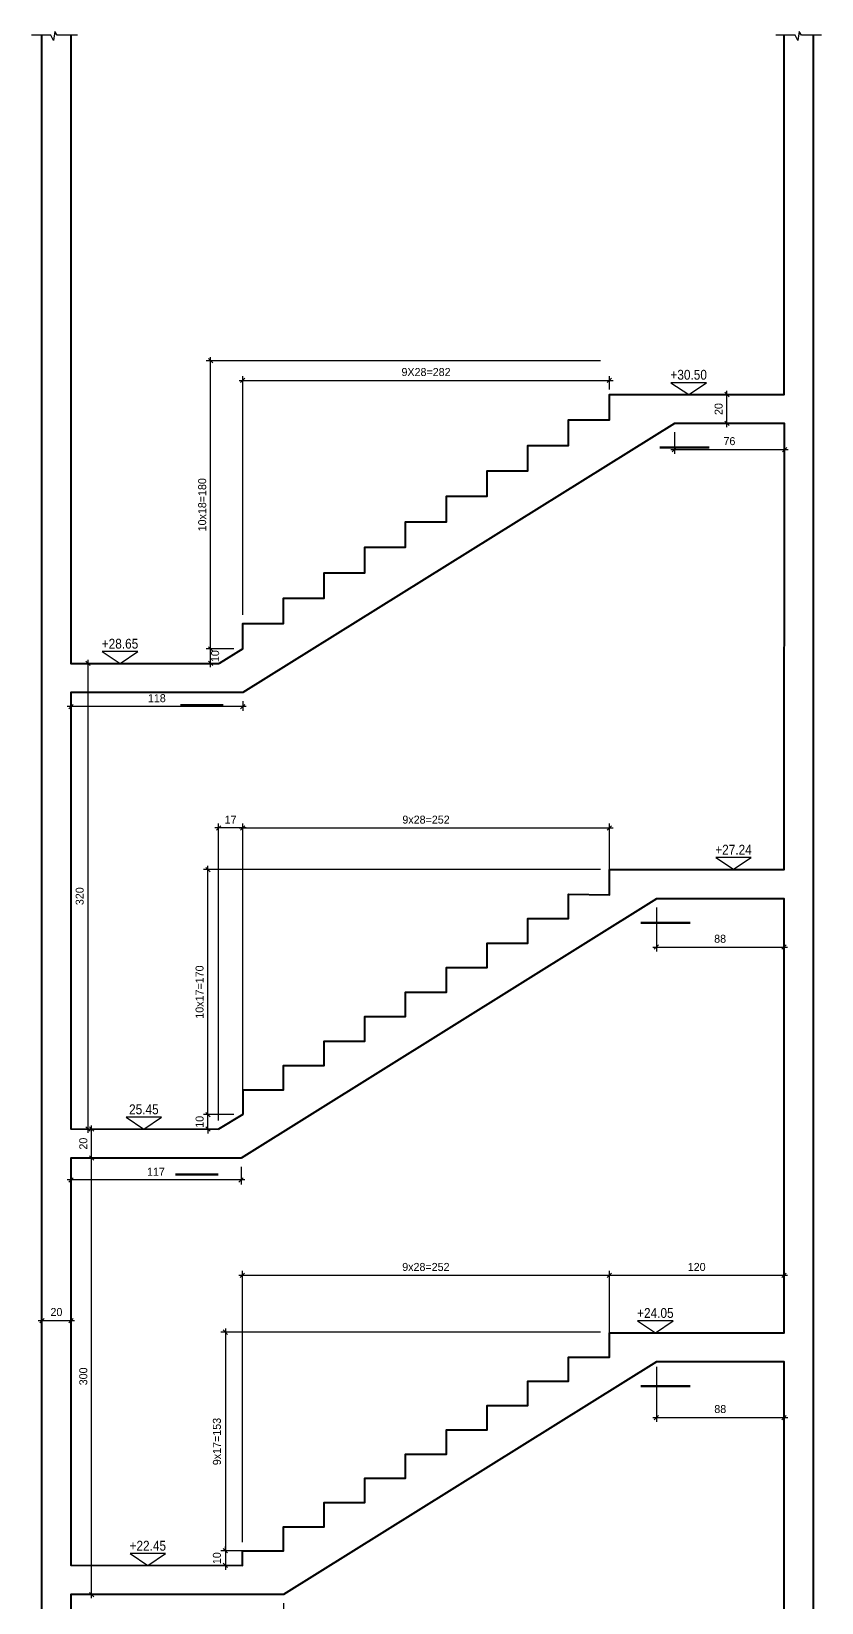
# Model space of a CAD drawing. Header units: inches. Extents: x -5298 to 11252, y 8210 to 22495.
# Drawn here: x 7501 to 8044, y 16705 to 17785 of the extents above; entities that cross this region are included whole.
import ezdxf
from ezdxf.enums import TextEntityAlignment as Align

# ---------------------------------------------------------------- set-up
doc = ezdxf.new("R2010")
doc.units = ezdxf.units.IN
doc.header["$LTSCALE"] = 11
doc.header["$MEASUREMENT"] = 0
doc.layers.get('Defpoints').update_dxf_attribs({"color": 40})
for name, color, linetype in [('break', 1, 'Continuous'), ('dim', 3, 'Continuous'), ('dim-50-v', 2, 'Continuous'), ('otm-text', 1, 'Continuous'), ('P-lines', 3, 'Continuous')]:
    doc.layers.add(name, color=color, linetype=linetype)
doc.layers.add('W', color=1, linetype='Continuous', lineweight=50)
doc.layers.add('W-Conc', color=3, linetype='Continuous', lineweight=40)
doc.styles.add('danmm', font='danmm.shx', dxfattribs={"width": 0.9})
doc.styles.add('HEBTXT', font='hebtxt-weld.shx')
doc.styles.add('ROMANS', font='romans')
doc.dimstyles.new('25', dxfattribs={"dimtxt": 5.5, "dimasz": 3, "dimexe": 3, "dimexo": 6, "dimgap": 3, "dimtad": 1, "dimdec": 0, "dimrnd": 0.5, "dimdsep": 46, "dimtxsty": 'HEBTXT', "dimblk1": 'OBLIQUE', "dimblk2": 'OBLIQUE', "dimsah": 1, "dimcen": 1, "dimdle": 2.5, "dimclre": 9, "dimclrt": 3, "dimadec": 0, "dimazin": 0, "dimtfac": 1, "dimtdec": 0, "dimtix": 1, "dimtmove": 2, "dimatfit": 3, "dimldrblk": 'OBLIQUE', "dimfxl": 1, "dimtolj": 1, "dimarcsym": 0})

# ---------------------------------------------------------------- blocks, each defined once
blk = doc.blocks.new('MF1')
blk.add_lwpolyline([(30, 20), (0, 0), (-30, 20)], close=True)
at = {"style": 'ROMANS'}
blk.add_attdef('0', text='', height=6, dxfattribs=at).set_placement((0, 25), align=Align.CENTER)
blk = doc.blocks.new('_OBLIQUE')
at = {"color": 0, "linetype": 'ByBlock'}
blk.add_line((-0.5, -0.5), (0.5, 0.5), dxfattribs=at)
blk = doc.blocks.new('*D1010')
at = {"layer": 'Defpoints', "color": 0, "ltscale": 5, "transparency": 16777216}
for p in [(7541.3, 17010.7, -0.3), (7542.5, 17010.7), (7541.3, 16710.6, -0.3)]:
    blk.add_point(p, dxfattribs=at)
at = {"layer": 'dim-50-v', "color": 0, "lineweight": -2, "ltscale": 5, "transparency": 16777216}
blk.add_line((7542.5, 16708.1), (7542.5, 17013.2), dxfattribs=at)
at = {"layer": 'dim-50-v', "color": 9, "lineweight": -2, "ltscale": 5, "transparency": 16777216}
for p, q in [((7547.3, 17010.7), (7545.5, 17010.7)), ((7547.3, 16710.6), (7545.5, 16710.6))]:
    blk.add_line(p, q, dxfattribs=at)
at = {"layer": 'dim-50-v', "color": 0, "lineweight": -2, "ltscale": 5, "transparency": 16777216, "xscale": 3, "yscale": 3, "zscale": 3}
for p, rotation in [((7542.5, 17010.7), 90), ((7542.5, 16710.6), 270)]:
    blk.add_blockref('_OBLIQUE', p, dxfattribs=dict(at, rotation=rotation))
at = {"layer": 'dim-50-v', "color": 3, "ltscale": 5, "transparency": 16777216, "insert": (7536.8, 16860.6), "char_height": 5.5, "attachment_point": 5, "rotation": 90, "style": 'HEBTXT'}
blk.add_mtext('\\A1;300', dxfattribs=at)
blk = doc.blocks.new('*D1011')
at = {"layer": 'Defpoints', "color": 0, "ltscale": 5, "transparency": 16777216}
for p in [(7540.1, 17350.7), (7543.9, 17350.7, -0.3), (7605.8, 17030.6, -0.3)]:
    blk.add_point(p, dxfattribs=at)
at = {"layer": 'dim-50-v', "color": 9, "lineweight": -2, "ltscale": 5, "transparency": 16777216}
for p, q in [((7537.9, 17350.7), (7537.1, 17350.7)), ((7599.8, 17030.6), (7537.1, 17030.6))]:
    blk.add_line(p, q, dxfattribs=at)
at = {"layer": 'dim-50-v', "color": 0, "lineweight": -2, "ltscale": 5, "transparency": 16777216}
blk.add_line((7540.1, 17028.1), (7540.1, 17353.2), dxfattribs=at)
at = {"layer": 'dim-50-v', "color": 0, "lineweight": -2, "ltscale": 5, "transparency": 16777216, "xscale": 3, "yscale": 3, "zscale": 3}
for p, rotation in [((7540.1, 17350.7), 90), ((7540.1, 17030.6), 270)]:
    blk.add_blockref('_OBLIQUE', p, dxfattribs=dict(at, rotation=rotation))
at = {"layer": 'dim-50-v', "color": 3, "ltscale": 5, "transparency": 16777216, "insert": (7534.3, 17190.7), "char_height": 5.5, "attachment_point": 5, "rotation": 90, "style": 'HEBTXT'}
blk.add_mtext('\\A1;320', dxfattribs=at)
blk = doc.blocks.new('*D965')
at = {"layer": 'Defpoints', "color": 0, "ltscale": 5, "transparency": 16777216}
for p in [(7528.3, 16899), (7508.3, 16892.5, -0.3), (7528.3, 16889.1, -0.3)]:
    blk.add_point(p, dxfattribs=at)
at = {"layer": 'dim-50-v', "color": 0, "lineweight": -2, "ltscale": 5, "transparency": 16777216}
blk.add_line((7505.8, 16899), (7530.8, 16899), dxfattribs=at)
at = {"layer": 'dim-50-v', "color": 9, "lineweight": -2, "ltscale": 5, "transparency": 16777216}
for p, q in [((7508.3, 16898.5), (7508.3, 16902)), ((7528.3, 16895.1), (7528.3, 16902))]:
    blk.add_line(p, q, dxfattribs=at)
at = {"layer": 'dim-50-v', "color": 0, "lineweight": -2, "ltscale": 5, "transparency": 16777216, "xscale": 3, "yscale": 3, "zscale": 3, "rotation": 180}
blk.add_blockref('_OBLIQUE', (7508.3, 16899), dxfattribs=at)
at = {"layer": 'dim-50-v', "color": 0, "lineweight": -2, "ltscale": 5, "transparency": 16777216, "xscale": 3, "yscale": 3, "zscale": 3}
blk.add_blockref('_OBLIQUE', (7528.3, 16899), dxfattribs=at)
at = {"layer": 'dim-50-v', "color": 3, "ltscale": 5, "transparency": 16777216, "insert": (7518.3, 16904.8), "char_height": 5.5, "attachment_point": 5, "style": 'HEBTXT'}
blk.add_mtext('\\A1;20', dxfattribs=at)
blk = doc.blocks.new('*D966')
at = {"layer": 'Defpoints', "color": 0, "ltscale": 5, "transparency": 16777216}
for p in [(7898.3, 16930.1), (7898.3, 16874.4, -0.3), (7646.1, 16740.6, -0.3)]:
    blk.add_point(p, dxfattribs=at)
at = {"layer": 'dim-50-v', "color": 0, "lineweight": -2, "ltscale": 5, "transparency": 16777216}
blk.add_line((7643.6, 16930.1), (7900.8, 16930.1), dxfattribs=at)
at = {"layer": 'dim-50-v', "color": 9, "lineweight": -2, "ltscale": 5, "transparency": 16777216}
for p, q in [((7646.1, 16746.6), (7646.1, 16933.1)), ((7898.3, 16880.4), (7898.3, 16933.1))]:
    blk.add_line(p, q, dxfattribs=at)
at = {"layer": 'dim-50-v', "color": 0, "lineweight": -2, "ltscale": 5, "transparency": 16777216, "xscale": 3, "yscale": 3, "zscale": 3, "rotation": 180}
blk.add_blockref('_OBLIQUE', (7646.1, 16930.1), dxfattribs=at)
at = {"layer": 'dim-50-v', "color": 0, "lineweight": -2, "ltscale": 5, "transparency": 16777216, "xscale": 3, "yscale": 3, "zscale": 3}
blk.add_blockref('_OBLIQUE', (7898.3, 16930.1), dxfattribs=at)
at = {"layer": 'dim-50-v', "color": 3, "ltscale": 5, "transparency": 16777216, "insert": (7772.2, 16935.8), "char_height": 5.5, "attachment_point": 5, "style": 'HEBTXT'}
blk.add_mtext('\\A1;9x28=252', dxfattribs=at)
blk = doc.blocks.new('*D967')
at = {"layer": 'Defpoints', "color": 0, "ltscale": 5, "transparency": 16777216}
for p in [(7898.3, 17237.6), (7898.3, 17191.7, -0.3), (7646.3, 17040.6, -0.3)]:
    blk.add_point(p, dxfattribs=at)
at = {"layer": 'dim-50-v', "color": 9, "lineweight": -2, "ltscale": 5, "transparency": 16777216}
for p, q in [((7646.3, 17046.6), (7646.3, 17240.6)), ((7898.3, 17197.7), (7898.3, 17240.6))]:
    blk.add_line(p, q, dxfattribs=at)
at = {"layer": 'dim-50-v', "color": 0, "lineweight": -2, "ltscale": 5, "transparency": 16777216}
blk.add_line((7643.8, 17237.6), (7900.8, 17237.6), dxfattribs=at)
at = {"layer": 'dim-50-v', "color": 0, "lineweight": -2, "ltscale": 5, "transparency": 16777216, "xscale": 3, "yscale": 3, "zscale": 3, "rotation": 180}
blk.add_blockref('_OBLIQUE', (7646.3, 17237.6), dxfattribs=at)
at = {"layer": 'dim-50-v', "color": 0, "lineweight": -2, "ltscale": 5, "transparency": 16777216, "xscale": 3, "yscale": 3, "zscale": 3}
blk.add_blockref('_OBLIQUE', (7898.3, 17237.6), dxfattribs=at)
at = {"layer": 'dim-50-v', "color": 3, "ltscale": 5, "transparency": 16777216, "insert": (7772.3, 17243.3), "char_height": 5.5, "attachment_point": 5, "style": 'HEBTXT'}
blk.add_mtext('\\A1;9x28=252', dxfattribs=at)
blk = doc.blocks.new('*D971')
at = {"layer": 'Defpoints', "color": 0, "ltscale": 5, "transparency": 16777216}
for p in [(7898.3, 16891), (7634.4, 16740.7), (7674.3, 16740.7, -0.3)]:
    blk.add_point(p, dxfattribs=at)
at = {"layer": 'dim-50-v', "color": 0, "lineweight": -2, "ltscale": 5, "transparency": 16777216}
blk.add_line((7634.4, 16893.5), (7634.4, 16738.2), dxfattribs=at)
at = {"layer": 'dim-50-v', "color": 9, "lineweight": -2, "ltscale": 5, "transparency": 16777216}
for p, q in [((7892.3, 16891), (7631.4, 16891)), ((7668.3, 16740.7), (7631.4, 16740.7))]:
    blk.add_line(p, q, dxfattribs=at)
at = {"layer": 'dim-50-v', "color": 0, "lineweight": -2, "ltscale": 5, "transparency": 16777216, "xscale": 3, "yscale": 3, "zscale": 3}
for p, rotation in [((7634.4, 16891), 90), ((7634.4, 16740.7), 270)]:
    blk.add_blockref('_OBLIQUE', p, dxfattribs=dict(at, rotation=rotation))
at = {"layer": 'dim-50-v', "color": 3, "ltscale": 5, "transparency": 16777216, "insert": (7628.6, 16815.8), "char_height": 5.5, "attachment_point": 5, "rotation": 90, "style": 'HEBTXT'}
blk.add_mtext('\\A1;9x17=153', dxfattribs=at)
blk = doc.blocks.new('*D972')
at = {"layer": 'Defpoints', "color": 0, "ltscale": 5, "transparency": 16777216}
for p in [(7674.3, 16740.7, -0.3), (7634.4, 16730.6), (7646.1, 16730.6, -0.3)]:
    blk.add_point(p, dxfattribs=at)
at = {"layer": 'dim-50-v', "color": 0, "lineweight": -2, "ltscale": 5, "transparency": 16777216}
for p, q in [((7634.4, 16740.7), (7634.4, 16743.7)), ((7634.4, 16740.7), (7634.4, 16730.6)), ((7634.4, 16730.6), (7634.4, 16727.6))]:
    blk.add_line(p, q, dxfattribs=at)
at = {"layer": 'dim-50-v', "color": 9, "lineweight": -2, "ltscale": 5, "transparency": 16777216}
for p, q in [((7668.3, 16740.7), (7631.4, 16740.7)), ((7640.1, 16730.6), (7631.4, 16730.6))]:
    blk.add_line(p, q, dxfattribs=at)
at = {"layer": 'dim-50-v', "color": 0, "lineweight": -2, "ltscale": 5, "transparency": 16777216, "xscale": 3, "yscale": 3, "zscale": 3}
for p, rotation in [((7634.4, 16740.7), 270), ((7634.4, 16730.6), 90)]:
    blk.add_blockref('_OBLIQUE', p, dxfattribs=dict(at, rotation=rotation))
at = {"layer": 'dim-50-v', "color": 3, "ltscale": 5, "transparency": 16777216, "insert": (7628.6, 16735.6), "char_height": 5.5, "attachment_point": 5, "rotation": 90, "style": 'HEBTXT'}
blk.add_mtext('\\A1;10', dxfattribs=at)
blk = doc.blocks.new('*D1019')
at = {"layer": 'Defpoints', "color": 0, "ltscale": 5, "transparency": 16777216}
for p in [(7622.4, 17040.6), (7646.3, 17040.6, -0.3), (7629.7, 17030.6, -0.3)]:
    blk.add_point(p, dxfattribs=at)
at = {"layer": 'dim-50-v', "color": 9, "lineweight": -2, "ltscale": 5, "transparency": 16777216}
for p, q in [((7640.3, 17040.6), (7619.4, 17040.6)), ((7623.7, 17030.6), (7619.4, 17030.6))]:
    blk.add_line(p, q, dxfattribs=at)
at = {"layer": 'dim-50-v', "color": 0, "lineweight": -2, "ltscale": 5, "transparency": 16777216}
for p, q in [((7622.4, 17040.6), (7622.4, 17043.6)), ((7622.4, 17030.6), (7622.4, 17040.6)), ((7622.4, 17030.6), (7622.4, 17027.6))]:
    blk.add_line(p, q, dxfattribs=at)
at = {"layer": 'dim-50-v', "color": 0, "lineweight": -2, "ltscale": 5, "transparency": 16777216, "xscale": 3, "yscale": 3, "zscale": 3}
for p, rotation in [((7622.4, 17040.6), 270), ((7622.4, 17030.6), 90)]:
    blk.add_blockref('_OBLIQUE', p, dxfattribs=dict(at, rotation=rotation))
at = {"layer": 'dim-50-v', "color": 3, "ltscale": 5, "transparency": 16777216, "insert": (7616.7, 17035.6), "char_height": 5.5, "attachment_point": 5, "rotation": 90, "style": 'HEBTXT'}
blk.add_mtext('\\A1;10', dxfattribs=at)
blk = doc.blocks.new('*D1020')
at = {"layer": 'Defpoints', "color": 0, "ltscale": 5, "transparency": 16777216}
for p in [(7622.4, 17209), (7898.3, 17209, -0.3), (7646.3, 17040.6, -0.3)]:
    blk.add_point(p, dxfattribs=at)
at = {"layer": 'dim-50-v', "color": 9, "lineweight": -2, "ltscale": 5, "transparency": 16777216}
for p, q in [((7892.3, 17209), (7619.4, 17209)), ((7640.3, 17040.6), (7619.4, 17040.6))]:
    blk.add_line(p, q, dxfattribs=at)
at = {"layer": 'dim-50-v', "color": 0, "lineweight": -2, "ltscale": 5, "transparency": 16777216}
blk.add_line((7622.4, 17038.1), (7622.4, 17211.5), dxfattribs=at)
at = {"layer": 'dim-50-v', "color": 0, "lineweight": -2, "ltscale": 5, "transparency": 16777216, "xscale": 3, "yscale": 3, "zscale": 3}
for p, rotation in [((7622.4, 17209), 90), ((7622.4, 17040.6), 270)]:
    blk.add_blockref('_OBLIQUE', p, dxfattribs=dict(at, rotation=rotation))
at = {"layer": 'dim-50-v', "color": 3, "ltscale": 5, "transparency": 16777216, "insert": (7616.7, 17124.8), "char_height": 5.5, "attachment_point": 5, "rotation": 90, "style": 'HEBTXT'}
blk.add_mtext('\\A1;10x17=170', dxfattribs=at)
blk = doc.blocks.new('*D973')
at = {"layer": 'Defpoints', "color": 0, "ltscale": 5, "transparency": 16777216}
for p in [(7629.7, 17237.6), (7646.3, 17040.6, -0.3), (7629.7, 17030.6, -0.3)]:
    blk.add_point(p, dxfattribs=at)
at = {"layer": 'dim-50-v', "color": 9, "lineweight": -2, "ltscale": 5, "transparency": 16777216}
for p, q in [((7629.7, 17036.6), (7629.7, 17240.6)), ((7646.3, 17046.6), (7646.3, 17240.6))]:
    blk.add_line(p, q, dxfattribs=at)
at = {"layer": 'dim-50-v', "color": 0, "lineweight": -2, "ltscale": 5, "transparency": 16777216}
blk.add_line((7648.8, 17237.6), (7627.2, 17237.6), dxfattribs=at)
at = {"layer": 'dim-50-v', "color": 0, "lineweight": -2, "ltscale": 5, "transparency": 16777216, "xscale": 3, "yscale": 3, "zscale": 3, "rotation": 180}
blk.add_blockref('_OBLIQUE', (7629.7, 17237.6), dxfattribs=at)
at = {"layer": 'dim-50-v', "color": 0, "lineweight": -2, "ltscale": 5, "transparency": 16777216, "xscale": 3, "yscale": 3, "zscale": 3}
blk.add_blockref('_OBLIQUE', (7646.3, 17237.6), dxfattribs=at)
at = {"layer": 'dim-50-v', "color": 3, "ltscale": 5, "transparency": 16777216, "insert": (7638, 17243.3), "char_height": 5.5, "attachment_point": 5, "style": 'HEBTXT'}
blk.add_mtext('\\A1;17', dxfattribs=at)
blk = doc.blocks.new('*D1021')
at = {"layer": 'Defpoints', "color": 0, "ltscale": 5, "transparency": 16777216}
for p in [(7624.2, 17360.7), (7646.3, 17360.7, -0.3), (7630.2, 17350.7, -0.3)]:
    blk.add_point(p, dxfattribs=at)
at = {"layer": 'dim-50-v', "color": 9, "lineweight": -2, "ltscale": 5, "transparency": 16777216}
for p, q in [((7640.3, 17360.7), (7621.2, 17360.7)), ((7624.2, 17350.7), (7621.2, 17350.7))]:
    blk.add_line(p, q, dxfattribs=at)
at = {"layer": 'dim-50-v', "color": 0, "lineweight": -2, "ltscale": 5, "transparency": 16777216}
blk.add_line((7624.2, 17348.2), (7624.2, 17363.2), dxfattribs=at)
at = {"layer": 'dim-50-v', "color": 0, "lineweight": -2, "ltscale": 5, "transparency": 16777216, "xscale": 3, "yscale": 3, "zscale": 3}
for p, rotation in [((7624.2, 17360.7), 90), ((7624.2, 17350.7), 270)]:
    blk.add_blockref('_OBLIQUE', p, dxfattribs=dict(at, rotation=rotation))
at = {"layer": 'dim-50-v', "color": 3, "ltscale": 5, "transparency": 16777216, "insert": (7627.4, 17355.7), "char_height": 5.5, "attachment_point": 5, "rotation": 90, "style": 'HEBTXT'}
blk.add_mtext('\\A1;10', dxfattribs=at)
blk = doc.blocks.new('*D1022')
at = {"layer": 'Defpoints', "color": 0, "ltscale": 5, "transparency": 16777216}
for p in [(7624.2, 17558.8), (7898.3, 17558.8), (7646.3, 17360.7, -0.3)]:
    blk.add_point(p, dxfattribs=at)
at = {"layer": 'dim-50-v', "color": 9, "lineweight": -2, "ltscale": 5, "transparency": 16777216}
for p, q in [((7892.3, 17558.8), (7621.2, 17558.8)), ((7640.3, 17360.7), (7621.2, 17360.7))]:
    blk.add_line(p, q, dxfattribs=at)
at = {"layer": 'dim-50-v', "color": 0, "lineweight": -2, "ltscale": 5, "transparency": 16777216}
blk.add_line((7624.2, 17358.2), (7624.2, 17561.3), dxfattribs=at)
at = {"layer": 'dim-50-v', "color": 0, "lineweight": -2, "ltscale": 5, "transparency": 16777216, "xscale": 3, "yscale": 3, "zscale": 3}
for p, rotation in [((7624.2, 17558.8), 90), ((7624.2, 17360.7), 270)]:
    blk.add_blockref('_OBLIQUE', p, dxfattribs=dict(at, rotation=rotation))
at = {"layer": 'dim-50-v', "color": 3, "ltscale": 5, "transparency": 16777216, "insert": (7618.5, 17459.8), "char_height": 5.5, "attachment_point": 5, "rotation": 90, "style": 'HEBTXT'}
blk.add_mtext('\\A1;10x18=180', dxfattribs=at)
blk = doc.blocks.new('*D1023')
at = {"layer": 'Defpoints', "color": 0, "ltscale": 5, "transparency": 16777216}
for p in [(7979.1, 17535.6), (7979.1, 17535.6), (7960.7, 17515.7, -0.3)]:
    blk.add_point(p, dxfattribs=at)
at = {"layer": 'dim-50-v', "color": 9, "lineweight": -2, "ltscale": 5, "transparency": 16777216}
for p, q in [((7973.1, 17535.6), (7976.1, 17535.6)), ((7966.7, 17515.7), (7982.1, 17515.7))]:
    blk.add_line(p, q, dxfattribs=at)
at = {"layer": 'dim-50-v', "color": 0, "lineweight": -2, "ltscale": 5, "transparency": 16777216}
blk.add_line((7979.1, 17513.2), (7979.1, 17538.1), dxfattribs=at)
at = {"layer": 'dim-50-v', "color": 0, "lineweight": -2, "ltscale": 5, "transparency": 16777216, "xscale": 3, "yscale": 3, "zscale": 3}
for p, rotation in [((7979.1, 17535.6), 90), ((7979.1, 17515.7), 270)]:
    blk.add_blockref('_OBLIQUE', p, dxfattribs=dict(at, rotation=rotation))
at = {"layer": 'dim-50-v', "color": 3, "ltscale": 5, "transparency": 16777216, "insert": (7973.4, 17525.6), "char_height": 5.5, "attachment_point": 5, "rotation": 90, "style": 'HEBTXT'}
blk.add_mtext('\\A1;20', dxfattribs=at)
blk = doc.blocks.new('*D975')
at = {"layer": 'Defpoints', "color": 0, "ltscale": 5, "transparency": 16777216}
for p in [(7943, 17515.7, 0), (8018.7, 17515.6, 0), (8018.7, 17497.7)]:
    blk.add_point(p, dxfattribs=at)
at = {"layer": 'dim-50-v', "color": 9, "lineweight": -2, "ltscale": 5, "transparency": 16777216}
for p, q in [((7943, 17509.7), (7943, 17494.7)), ((8018.7, 17509.6), (8018.7, 17494.7))]:
    blk.add_line(p, q, dxfattribs=at)
at = {"layer": 'dim-50-v', "color": 0, "lineweight": -2, "ltscale": 5, "transparency": 16777216}
blk.add_line((7940.5, 17497.7), (8021.2, 17497.7), dxfattribs=at)
at = {"layer": 'dim-50-v', "color": 0, "lineweight": -2, "ltscale": 5, "transparency": 16777216, "xscale": 3, "yscale": 3, "zscale": 3, "rotation": 180}
blk.add_blockref('_OBLIQUE', (7943, 17497.7), dxfattribs=at)
at = {"layer": 'dim-50-v', "color": 0, "lineweight": -2, "ltscale": 5, "transparency": 16777216, "xscale": 3, "yscale": 3, "zscale": 3}
blk.add_blockref('_OBLIQUE', (8018.7, 17497.7), dxfattribs=at)
at = {"layer": 'dim-50-v', "color": 3, "ltscale": 5, "transparency": 16777216, "insert": (7980.8, 17503.5), "char_height": 5.5, "attachment_point": 5, "style": 'HEBTXT'}
blk.add_mtext('\\A1;76', dxfattribs=at)
blk = doc.blocks.new('*D976')
at = {"layer": 'Defpoints', "color": 0, "ltscale": 5, "transparency": 16777216}
for p in [(7528.3, 17330.7, 0), (7646.3, 17330.7, 0), (7528.3, 17321.1)]:
    blk.add_point(p, dxfattribs=at)
at = {"layer": 'dim-50-v', "color": 0, "lineweight": -2, "ltscale": 5, "transparency": 16777216}
blk.add_line((7648.8, 17321.1), (7525.8, 17321.1), dxfattribs=at)
at = {"layer": 'dim-50-v', "color": 9, "lineweight": -2, "ltscale": 5, "transparency": 16777216}
for p, q in [((7528.3, 17324.7), (7528.3, 17318.1)), ((7646.3, 17324.7), (7646.3, 17318.1))]:
    blk.add_line(p, q, dxfattribs=at)
at = {"layer": 'dim-50-v', "color": 0, "lineweight": -2, "ltscale": 5, "transparency": 16777216, "xscale": 3, "yscale": 3, "zscale": 3, "rotation": 180}
blk.add_blockref('_OBLIQUE', (7528.3, 17321.1), dxfattribs=at)
at = {"layer": 'dim-50-v', "color": 0, "lineweight": -2, "ltscale": 5, "transparency": 16777216, "xscale": 3, "yscale": 3, "zscale": 3}
blk.add_blockref('_OBLIQUE', (7646.3, 17321.1), dxfattribs=at)
at = {"layer": 'dim-50-v', "color": 3, "ltscale": 5, "transparency": 16777216, "insert": (7587.3, 17326.8), "char_height": 5.5, "attachment_point": 5, "style": 'HEBTXT'}
blk.add_mtext('\\A1;118', dxfattribs=at)
blk = doc.blocks.new('*D977')
at = {"layer": 'Defpoints', "color": 0, "ltscale": 5, "transparency": 16777216}
for p in [(7930.6, 17188.9, 0), (8018.3, 17188.9, 0), (8018.3, 17155.7)]:
    blk.add_point(p, dxfattribs=at)
at = {"layer": 'dim-50-v', "color": 9, "lineweight": -2, "ltscale": 5, "transparency": 16777216}
for p, q in [((7930.6, 17182.9), (7930.6, 17152.7)), ((8018.3, 17182.9), (8018.3, 17152.7))]:
    blk.add_line(p, q, dxfattribs=at)
at = {"layer": 'dim-50-v', "color": 0, "lineweight": -2, "ltscale": 5, "transparency": 16777216}
blk.add_line((7928.1, 17155.7), (8020.8, 17155.7), dxfattribs=at)
at = {"layer": 'dim-50-v', "color": 0, "lineweight": -2, "ltscale": 5, "transparency": 16777216, "xscale": 3, "yscale": 3, "zscale": 3, "rotation": 180}
blk.add_blockref('_OBLIQUE', (7930.6, 17155.7), dxfattribs=at)
at = {"layer": 'dim-50-v', "color": 0, "lineweight": -2, "ltscale": 5, "transparency": 16777216, "xscale": 3, "yscale": 3, "zscale": 3}
blk.add_blockref('_OBLIQUE', (8018.3, 17155.7), dxfattribs=at)
at = {"layer": 'dim-50-v', "color": 3, "ltscale": 5, "transparency": 16777216, "insert": (7974.4, 17161.4), "char_height": 5.5, "attachment_point": 5, "style": 'HEBTXT'}
blk.add_mtext('\\A1;88', dxfattribs=at)
blk = doc.blocks.new('*D978')
at = {"layer": 'Defpoints', "color": 0, "ltscale": 5, "transparency": 16777216}
for p in [(7528.3, 17010.7, 0), (7645.2, 17010.7, 0), (7528.3, 16995.6)]:
    blk.add_point(p, dxfattribs=at)
at = {"layer": 'dim-50-v', "color": 9, "lineweight": -2, "ltscale": 5, "transparency": 16777216}
for p, q in [((7528.3, 17004.7), (7528.3, 16992.6)), ((7645.2, 17004.7), (7645.2, 16992.6))]:
    blk.add_line(p, q, dxfattribs=at)
at = {"layer": 'dim-50-v', "color": 0, "lineweight": -2, "ltscale": 5, "transparency": 16777216}
blk.add_line((7647.7, 16995.6), (7525.8, 16995.6), dxfattribs=at)
at = {"layer": 'dim-50-v', "color": 0, "lineweight": -2, "ltscale": 5, "transparency": 16777216, "xscale": 3, "yscale": 3, "zscale": 3, "rotation": 180}
blk.add_blockref('_OBLIQUE', (7528.3, 16995.6), dxfattribs=at)
at = {"layer": 'dim-50-v', "color": 0, "lineweight": -2, "ltscale": 5, "transparency": 16777216, "xscale": 3, "yscale": 3, "zscale": 3}
blk.add_blockref('_OBLIQUE', (7645.2, 16995.6), dxfattribs=at)
at = {"layer": 'dim-50-v', "color": 3, "ltscale": 5, "transparency": 16777216, "insert": (7586.7, 17001.3), "char_height": 5.5, "attachment_point": 5, "style": 'HEBTXT'}
blk.add_mtext('\\A1;117', dxfattribs=at)
blk = doc.blocks.new('*D979')
at = {"layer": 'Defpoints', "color": 0, "ltscale": 5, "transparency": 16777216}
for p in [(7528.3, 16710.6, 0), (7674.3, 16710.6, 0), (7528.3, 16686.9)]:
    blk.add_point(p, dxfattribs=at)
at = {"layer": 'dim-50-v', "color": 9, "lineweight": -2, "ltscale": 5, "transparency": 16777216}
for p, q in [((7528.3, 16704.6), (7528.3, 16683.9)), ((7674.3, 16704.6), (7674.3, 16683.9))]:
    blk.add_line(p, q, dxfattribs=at)
at = {"layer": 'dim-50-v', "color": 0, "lineweight": -2, "ltscale": 5, "transparency": 16777216}
blk.add_line((7676.8, 16686.9), (7525.8, 16686.9), dxfattribs=at)
at = {"layer": 'dim-50-v', "color": 0, "lineweight": -2, "ltscale": 5, "transparency": 16777216, "xscale": 3, "yscale": 3, "zscale": 3, "rotation": 180}
blk.add_blockref('_OBLIQUE', (7528.3, 16686.9), dxfattribs=at)
at = {"layer": 'dim-50-v', "color": 0, "lineweight": -2, "ltscale": 5, "transparency": 16777216, "xscale": 3, "yscale": 3, "zscale": 3}
blk.add_blockref('_OBLIQUE', (7674.3, 16686.9), dxfattribs=at)
at = {"layer": 'dim-50-v', "color": 3, "ltscale": 5, "transparency": 16777216, "insert": (7612.1, 16692.7), "char_height": 5.5, "attachment_point": 5, "style": 'HEBTXT'}
blk.add_mtext('\\A1;146', dxfattribs=at)
blk = doc.blocks.new('*D959')
at = {"layer": 'Defpoints', "color": 0, "ltscale": 5, "transparency": 16777216}
for p in [(7930.6, 16873.1, 0), (8018.4, 16870.6, 0), (8018.4, 16832.3)]:
    blk.add_point(p, dxfattribs=at)
at = {"layer": 'dim-50-v', "color": 9, "lineweight": -2, "ltscale": 5, "transparency": 16777216}
for p, q in [((7930.6, 16867.1), (7930.6, 16829.3)), ((8018.4, 16864.6), (8018.4, 16829.3))]:
    blk.add_line(p, q, dxfattribs=at)
at = {"layer": 'dim-50-v', "color": 0, "lineweight": -2, "ltscale": 5, "transparency": 16777216}
blk.add_line((7928.1, 16832.3), (8020.9, 16832.3), dxfattribs=at)
at = {"layer": 'dim-50-v', "color": 0, "lineweight": -2, "ltscale": 5, "transparency": 16777216, "xscale": 3, "yscale": 3, "zscale": 3, "rotation": 180}
blk.add_blockref('_OBLIQUE', (7930.6, 16832.3), dxfattribs=at)
at = {"layer": 'dim-50-v', "color": 0, "lineweight": -2, "ltscale": 5, "transparency": 16777216, "xscale": 3, "yscale": 3, "zscale": 3}
blk.add_blockref('_OBLIQUE', (8018.4, 16832.3), dxfattribs=at)
at = {"layer": 'dim-50-v', "color": 3, "ltscale": 5, "transparency": 16777216, "insert": (7974.5, 16838.1), "char_height": 5.5, "attachment_point": 5, "style": 'HEBTXT'}
blk.add_mtext('\\A1;88', dxfattribs=at)
blk = doc.blocks.new('*D960')
at = {"layer": 'Defpoints', "color": 0, "ltscale": 5, "transparency": 16777216}
for p in [(7898.3, 17545.3), (7898.3, 17533.1, -0.1), (7646.3, 17378.1, -0.3)]:
    blk.add_point(p, dxfattribs=at)
at = {"layer": 'dim-50-v', "color": 0, "lineweight": -2, "ltscale": 5, "transparency": 16777216}
blk.add_line((7643.8, 17545.3), (7900.8, 17545.3), dxfattribs=at)
at = {"layer": 'dim-50-v', "color": 9, "lineweight": -2, "ltscale": 5, "transparency": 16777216}
for p, q in [((7646.3, 17384.1), (7646.3, 17548.3)), ((7898.3, 17539.1), (7898.3, 17548.3))]:
    blk.add_line(p, q, dxfattribs=at)
at = {"layer": 'dim-50-v', "color": 0, "lineweight": -2, "ltscale": 5, "transparency": 16777216, "xscale": 3, "yscale": 3, "zscale": 3, "rotation": 180}
blk.add_blockref('_OBLIQUE', (7646.3, 17545.3), dxfattribs=at)
at = {"layer": 'dim-50-v', "color": 0, "lineweight": -2, "ltscale": 5, "transparency": 16777216, "xscale": 3, "yscale": 3, "zscale": 3}
blk.add_blockref('_OBLIQUE', (7898.3, 17545.3), dxfattribs=at)
at = {"layer": 'dim-50-v', "color": 3, "ltscale": 5, "transparency": 16777216, "insert": (7772.3, 17551), "char_height": 5.5, "attachment_point": 5, "style": 'HEBTXT'}
blk.add_mtext('\\A1;9X28=282', dxfattribs=at)
blk = doc.blocks.new('*D989')
at = {"layer": 'Defpoints', "color": 0, "linetype": 'Continuous', "transparency": 16777216}
for p in [(7542.5, 17030.6), (7546.5, 17030.6, 0), (7541.3, 17010.7, -0.3)]:
    blk.add_point(p, dxfattribs=at)
at = {"layer": 'dim-50-v', "color": 9, "linetype": 'Continuous', "lineweight": -2, "transparency": 16777216}
for p, q in [((7540.5, 17030.6), (7539.5, 17030.6)), ((7547.3, 17010.7), (7545.5, 17010.7))]:
    blk.add_line(p, q, dxfattribs=at)
at = {"layer": 'dim-50-v', "color": 0, "linetype": 'Continuous', "lineweight": -2, "transparency": 16777216}
blk.add_line((7542.5, 17008.2), (7542.5, 17033.1), dxfattribs=at)
at = {"layer": 'dim-50-v', "color": 0, "linetype": 'Continuous', "lineweight": -2, "transparency": 16777216, "xscale": 3, "yscale": 3, "zscale": 3}
for p, rotation in [((7542.5, 17030.6), 90), ((7542.5, 17010.7), 270)]:
    blk.add_blockref('_OBLIQUE', p, dxfattribs=dict(at, rotation=rotation))
at = {"layer": 'dim-50-v', "color": 3, "linetype": 'Continuous', "transparency": 16777216, "insert": (7536.8, 17020.6), "char_height": 5.5, "attachment_point": 5, "rotation": 90, "style": 'HEBTXT'}
blk.add_mtext('\\A1;20', dxfattribs=at)
blk = doc.blocks.new('*D990')
at = {"layer": 'Defpoints', "color": 0, "linetype": 'Continuous', "transparency": 16777216}
for p in [(8018.3, 16930.1), (8018.3, 16896.9, -0.3), (7898.3, 16874.4, -0.3)]:
    blk.add_point(p, dxfattribs=at)
at = {"layer": 'dim-50-v', "color": 0, "linetype": 'Continuous', "lineweight": -2, "transparency": 16777216}
blk.add_line((7895.8, 16930.1), (8020.8, 16930.1), dxfattribs=at)
at = {"layer": 'dim-50-v', "color": 9, "linetype": 'Continuous', "lineweight": -2, "transparency": 16777216}
for p, q in [((7898.3, 16880.4), (7898.3, 16933.1)), ((8018.3, 16902.9), (8018.3, 16933.1))]:
    blk.add_line(p, q, dxfattribs=at)
at = {"layer": 'dim-50-v', "color": 0, "linetype": 'Continuous', "lineweight": -2, "transparency": 16777216, "xscale": 3, "yscale": 3, "zscale": 3, "rotation": 180}
blk.add_blockref('_OBLIQUE', (7898.3, 16930.1), dxfattribs=at)
at = {"layer": 'dim-50-v', "color": 0, "linetype": 'Continuous', "lineweight": -2, "transparency": 16777216, "xscale": 3, "yscale": 3, "zscale": 3}
blk.add_blockref('_OBLIQUE', (8018.3, 16930.1), dxfattribs=at)
at = {"layer": 'dim-50-v', "color": 3, "linetype": 'Continuous', "transparency": 16777216, "insert": (7958.3, 16935.8), "char_height": 5.5, "attachment_point": 5, "style": 'HEBTXT'}
blk.add_mtext('\\A1;120', dxfattribs=at)

msp = doc.modelspace()

# ---------------------------------------------------------------- linework, layer by layer
at = {"layer": 'break', "elevation": -0.2}
for points in [[(7532.7, 17782.7), (7518.9, 17782.7), (7517.3, 17785.2), (7516.3, 17778.9), (7514.5, 17782.7), (7501.1, 17782.7)], [(8044.1, 17782.7), (8030.3, 17782.7), (8028.7, 17785.2), (8027.7, 17778.9), (8026, 17782.7), (8012.6, 17782.7)]]:
    msp.add_lwpolyline(points, dxfattribs=at)
at = {"layer": 'dim', "ltscale": 5}
for points, elevation in [([(7898.3, 17533.1), (7898.2, 17533.1)], -0.1), ([(7898.3, 17206.7), (7898.1, 17206.7)], 0.6), ([(7898.2, 16888.1), (7898.3, 16888.1)], 0)]:
    msp.add_lwpolyline(points, dxfattribs=dict(at, elevation=elevation))
at = {"layer": 'W', "ltscale": 5}
for points, elevation in [([(7966.8, 17499.1), (7932.9, 17499.1)], -0.1), ([(7603.6, 17322.1), (7632.9, 17322.1)], -0.2), ([(7953.9, 17172.3), (7920, 17172.3)], 0.1), ([(7600.1, 16999.3), (7629.5, 16999.3)], -0.3), ([(7953.9, 16853.9), (7920, 16853.9)], -0.1)]:
    msp.add_lwpolyline(points, dxfattribs=dict(at, elevation=elevation))
at = {"layer": 'W-Conc', "ltscale": 5, "elevation": -0.3}
for points in [[(7508.3, 16609.7), (7508.3, 17782.7)], [(7528.3, 17782.7), (7528.3, 17350.7), (7630.2, 17350.7)], [(7646.3, 17360.7), (7646.3, 17378.1), (7674.3, 17378.1), (7674.3, 17395.6), (7702.3, 17395.6), (7702.3, 17413.1), (7730.3, 17413.1), (7730.3, 17430.6), (7758.3, 17430.6), (7758.3, 17448.1), (7786.3, 17448.1), (7786.3, 17465.6), (7814.3, 17465.6), (7814.3, 17483.1), (7842.3, 17483.1), (7842.3, 17500.6), (7870.3, 17500.6), (7870.3, 17518.1), (7898.3, 17518.1), (7898.3, 17535.6), (8018.3, 17535.6), (8018.3, 17782.7)], [(8038.3, 17782.7), (8038.3, 16609.7)], [(7646.3, 17057.5), (7674.3, 17057.5), (7674.3, 17074.3), (7702.3, 17074.3), (7702.3, 17091.1), (7730.3, 17091.1), (7730.3, 17108), (7758.3, 17108), (7758.3, 17124.8), (7786.3, 17124.8), (7786.3, 17141.7), (7814.3, 17141.7), (7814.3, 17158.5), (7842.3, 17158.5), (7842.3, 17175.3), (7870.3, 17175.3), (7870.3, 17192.2), (7898.3, 17191.7), (7898.3, 17209), (8018.3, 17209), (8018.7, 17515.6), (7943, 17515.7), (7646.3, 17330.7), (7528.3, 17330.7), (7528.3, 17030.7), (7629.7, 17030.6)], [(7646.3, 17360.7), (7630.2, 17350.7)], [(7645.2, 17010.7), (7528.3, 17010.7), (7528.3, 16730.7), (7646.1, 16730.6), (7646.1, 16740.6), (7674.3, 16740.7), (7674.3, 16757.2), (7702.3, 16757.2), (7702.3, 16773.9), (7730.3, 16773.9), (7730.3, 16790.6), (7758.3, 16790.6), (7758.3, 16807.2), (7786.3, 16807.2), (7786.3, 16823.9), (7814.3, 16823.9), (7814.3, 16840.6), (7842.3, 16840.6), (7842.3, 16857.3), (7870.3, 16857.3), (7870.3, 16873.9), (7898.3, 16873.9), (7898.3, 16890.6), (8018.3, 16890.6), (8018.3, 17189), (7930.6, 17188.9), (7645.2, 17010.7)], [(7646.3, 17057.5), (7646.3, 17040.6)], [(7646.3, 17040.6), (7629.7, 17030.6)], [(8018.3, 16609.7), (8018.3, 16870.6), (7930.6, 16870.6), (7674.3, 16710.6), (7528.3, 16710.6), (7528.3, 16609.7)]]:
    msp.add_lwpolyline(points, dxfattribs=at)

# ---------------------------------------------------------------- block references
at = {"layer": 'P-lines', "color": 3}
ref = msp.add_blockref('MF1', (7952.8, 17535.6, -0.3), dxfattribs=dict(at, xscale=-0.4065600000089035, yscale=0.4065600000089035, zscale=0.4065600000089035))
ref.add_attrib('-3.25', '+30.50', dxfattribs={"layer": 'otm-text', "height": 6.75, "style": 'danmm', "width": 0.9}).set_placement((7952.8, 17545.8, -0.3), align=Align.CENTER)
ref = msp.add_blockref('MF1', (7562, 17350.7, -0.3), dxfattribs=dict(at, xscale=-0.4065600000089035, yscale=0.4065600000089035, zscale=0.4065600000089035))
ref.add_attrib('-3.25', '+28.65', dxfattribs={"layer": 'otm-text', "height": 6.75, "style": 'danmm', "width": 0.9}).set_placement((7562, 17360.9, -0.3), align=Align.CENTER)
ref = msp.add_blockref('MF1', (7983.6, 17209.2, -0.3), dxfattribs=dict(at, xscale=-0.4065600000089035, yscale=0.4065600000089035, zscale=0.4065600000089035))
ref.add_attrib('-3.25', '+27.24', dxfattribs={"layer": 'otm-text', "height": 6.75, "style": 'danmm', "width": 0.9}).set_placement((7983.6, 17219.3, -0.3), align=Align.CENTER)
ref = msp.add_blockref('MF1', (7578.4, 17030.6, -0.3), dxfattribs=dict(at, xscale=-0.4065600000089035, yscale=0.4065600000089035, zscale=0.4065600000089035))
ref.add_attrib('-3.25', '25.45', dxfattribs={"layer": 'otm-text', "height": 6.75, "style": 'danmm', "width": 0.9}).set_placement((7578.4, 17040.8, -0.3), align=Align.CENTER)
ref = msp.add_blockref('MF1', (7929.9, 16890.6, -0.3), dxfattribs=dict(at, xscale=-0.4065600000089035, yscale=0.4065600000089035, zscale=0.4065600000089035))
ref.add_attrib('-3.25', '+24.05', dxfattribs={"layer": 'otm-text', "height": 6.75, "style": 'danmm', "width": 0.9}).set_placement((7929.9, 16900.8, -0.3), align=Align.CENTER)
ref = msp.add_blockref('MF1', (7581.1, 16730.6, -0.3), dxfattribs=dict(at, xscale=-0.4065600000089035, yscale=0.4065600000089035, zscale=0.4065600000089035))
ref.add_attrib('-3.25', '+22.45', dxfattribs={"layer": 'otm-text', "height": 6.75, "style": 'danmm', "width": 0.9}).set_placement((7581.1, 16740.8, -0.3), align=Align.CENTER)

# ---------------------------------------------------------------- dimensions: what is measured, and where the dimension line sits
at = {"layer": 'dim-50-v', "ltscale": 5}
for base, p1, p2, text, picture, middle in [((7624.2, 17558.8, 0), (7646.3, 17360.7, -0.3), (7898.3, 17558.8, 0), '10x18=180', '*D1022', (7618.5, 17459.8, 0)), ((7622.4, 17209, 0), (7646.3, 17040.6, -0.3), (7898.3, 17209, -0.3), '10x17=170', '*D1020', (7616.7, 17124.8, 0)), ((7634.4, 16740.7, 0), (7898.3, 16891, 0), (7674.3, 16740.7, -0.3), '9x17=153', '*D971', (7628.6, 16815.8, 0))]:
    dim = msp.add_linear_dim(base=base, p1=p1, p2=p2, angle=90, text=text, dimstyle='25', dxfattribs=at)
    dim.commit()
    dim.dimension.update_dxf_attribs({"geometry": picture, "text_midpoint": middle})
for base, p1, p2, text, picture, middle in [((7898.3, 17545.3), (7646.3, 17378.1, -0.3), (7898.3, 17533.1, -0.1), '9X28=282', '*D960', (7772.3, 17551)), ((7898.3, 17237.6, 0), (7646.3, 17040.6, -0.3), (7898.3, 17191.7, -0.3), '9x28=<>', '*D967', (7772.3, 17243.3, 0)), ((7898.3, 16930.1, 0), (7646.1, 16740.6, -0.3), (7898.3, 16874.4, -0.3), '9x28=<>', '*D966', (7772.2, 16935.8, 0))]:
    dim = msp.add_linear_dim(base=base, p1=p1, p2=p2, text=text, dimstyle='25', dxfattribs=at)
    dim.commit()
    dim.dimension.update_dxf_attribs({"geometry": picture, "text_midpoint": middle})
for base, p1, p2, picture, middle in [((7979.1, 17535.6, 0), (7960.7, 17515.7, -0.3), (7979.1, 17535.6, 0), '*D1023', (7973.4, 17525.6, 0)), ((7540.1, 17350.7, 0), (7605.8, 17030.6, -0.3), (7543.9, 17350.7, -0.3), '*D1011', (7534.3, 17190.7, 0)), ((7622.4, 17040.6, 0), (7629.7, 17030.6, -0.3), (7646.3, 17040.6, -0.3), '*D1019', (7616.7, 17035.6, 0)), ((7542.5, 17010.7, 0), (7541.3, 16710.6, -0.3), (7541.3, 17010.7, -0.3), '*D1010', (7536.8, 16860.6, 0)), ((7634.4, 16730.6, 0), (7674.3, 16740.7, -0.3), (7646.1, 16730.6, -0.3), '*D972', (7628.6, 16735.6, 0))]:
    dim = msp.add_linear_dim(base=base, p1=p1, p2=p2, angle=90, dimstyle='25', dxfattribs=at)
    dim.commit()
    dim.dimension.update_dxf_attribs({"geometry": picture, "text_midpoint": middle})
for base, p1, p2, picture, middle in [((8018.7, 17497.7, -0.3), (7943, 17515.7, -0.3), (8018.7, 17515.6, -0.3), '*D975', (7980.8, 17503.5, -0.3)), ((7528.3, 17321.1, -0.3), (7646.3, 17330.7, -0.3), (7528.3, 17330.7, -0.3), '*D976', (7587.3, 17326.8, -0.3)), ((7629.7, 17237.6, 0), (7646.3, 17040.6, -0.3), (7629.7, 17030.6, -0.3), '*D973', (7638, 17243.3, 0)), ((8018.3, 17155.7, -0.3), (7930.6, 17188.9, -0.3), (8018.3, 17188.9, -0.3), '*D977', (7974.4, 17161.4, -0.3)), ((7528.3, 16995.6, -0.3), (7645.2, 17010.7, -0.3), (7528.3, 17010.7, -0.3), '*D978', (7586.7, 17001.3, -0.3)), ((7528.3, 16899, 0), (7508.3, 16892.5, -0.3), (7528.3, 16889.1, -0.3), '*D965', (7518.3, 16904.8, 0)), ((8018.4, 16832.3, -0.3), (7930.6, 16873.1, -0.3), (8018.4, 16870.6, -0.3), '*D959', (7974.5, 16838.1, -0.3))]:
    dim = msp.add_linear_dim(base=base, p1=p1, p2=p2, dimstyle='25', dxfattribs=at)
    dim.commit()
    dim.dimension.update_dxf_attribs({"geometry": picture, "text_midpoint": middle})
dim = msp.add_linear_dim(base=(7624.2, 17360.7, 0), p1=(7630.2, 17350.7, -0.3), p2=(7646.3, 17360.7, -0.3), angle=90, dimstyle='25', dxfattribs=at)
dim.commit()
dim.dimension.update_dxf_attribs({"geometry": '*D1021', "text_midpoint": (7627.4, 17355.7, 0), "dimtype": 160})
at = {"layer": 'dim-50-v', "linetype": 'Continuous'}
dim = msp.add_linear_dim(base=(7542.5, 17030.6), p1=(7541.3, 17010.7, -0.3), p2=(7546.5, 17030.6, 0), angle=90, dimstyle='25', dxfattribs=at)
dim.commit()
dim.dimension.update_dxf_attribs({"geometry": '*D989', "text_midpoint": (7536.8, 17020.6)})
dim = msp.add_linear_dim(base=(8018.3, 16930.1), p1=(7898.3, 16874.4, -0.3), p2=(8018.3, 16896.9, -0.3), dimstyle='25', dxfattribs=at)
dim.commit()
dim.dimension.update_dxf_attribs({"geometry": '*D990', "text_midpoint": (7958.3, 16935.8)})
at = {"layer": 'dim-50-v', "ltscale": 5}
dim = msp.add_linear_dim(base=(7528.3, 16686.9, -0.3), p1=(7674.3, 16710.6, -0.3), p2=(7528.3, 16710.6, -0.3), dimstyle='25', dxfattribs=at)
dim.commit()
dim.dimension.update_dxf_attribs({"geometry": '*D979', "text_midpoint": (7612.1, 16692.7, -0.3), "dimtype": 160})

doc.saveas('drawing.dxf')
